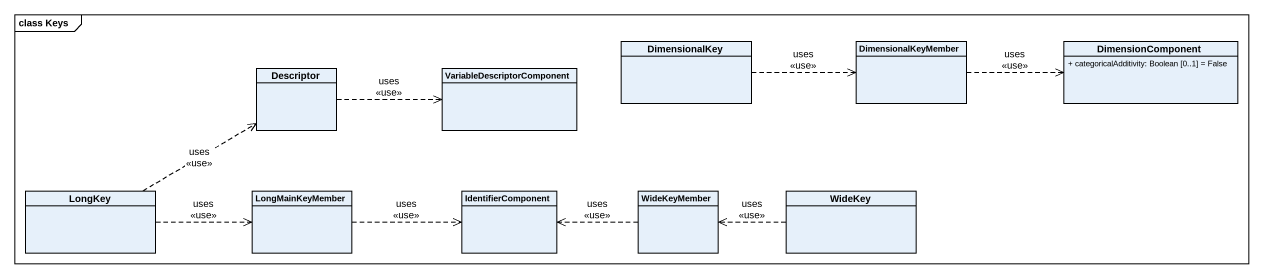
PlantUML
@startuml
mainframe class Keys
hide circle
hide empty members
skinparam classAttributeIconSize 0
class DimensionalKey
class DimensionalKeyMember
class DimensionComponent {
  + categoricalAdditivity: Boolean [0..1] = False
}
class Descriptor
class VariableDescriptorComponent
class LongKey
class LongMainKeyMember
class IdentifierComponent
class WideKeyMember
class WideKey
DimensionalKey .right.> DimensionalKeyMember : uses\n<<use>>
DimensionalKeyMember .right.> DimensionComponent : uses\n<<use>>
Descriptor .right.> VariableDescriptorComponent : uses\n<<use>>
LongKey .right.> Descriptor : uses\n<<use>>
LongKey .right.> LongMainKeyMember : uses\n<<use>>
LongMainKeyMember .right.> IdentifierComponent : uses\n<<use>>
WideKeyMember .left.> IdentifierComponent : uses\n<<use>>
WideKey .left.> WideKeyMember : uses\n<<use>>
@enduml
